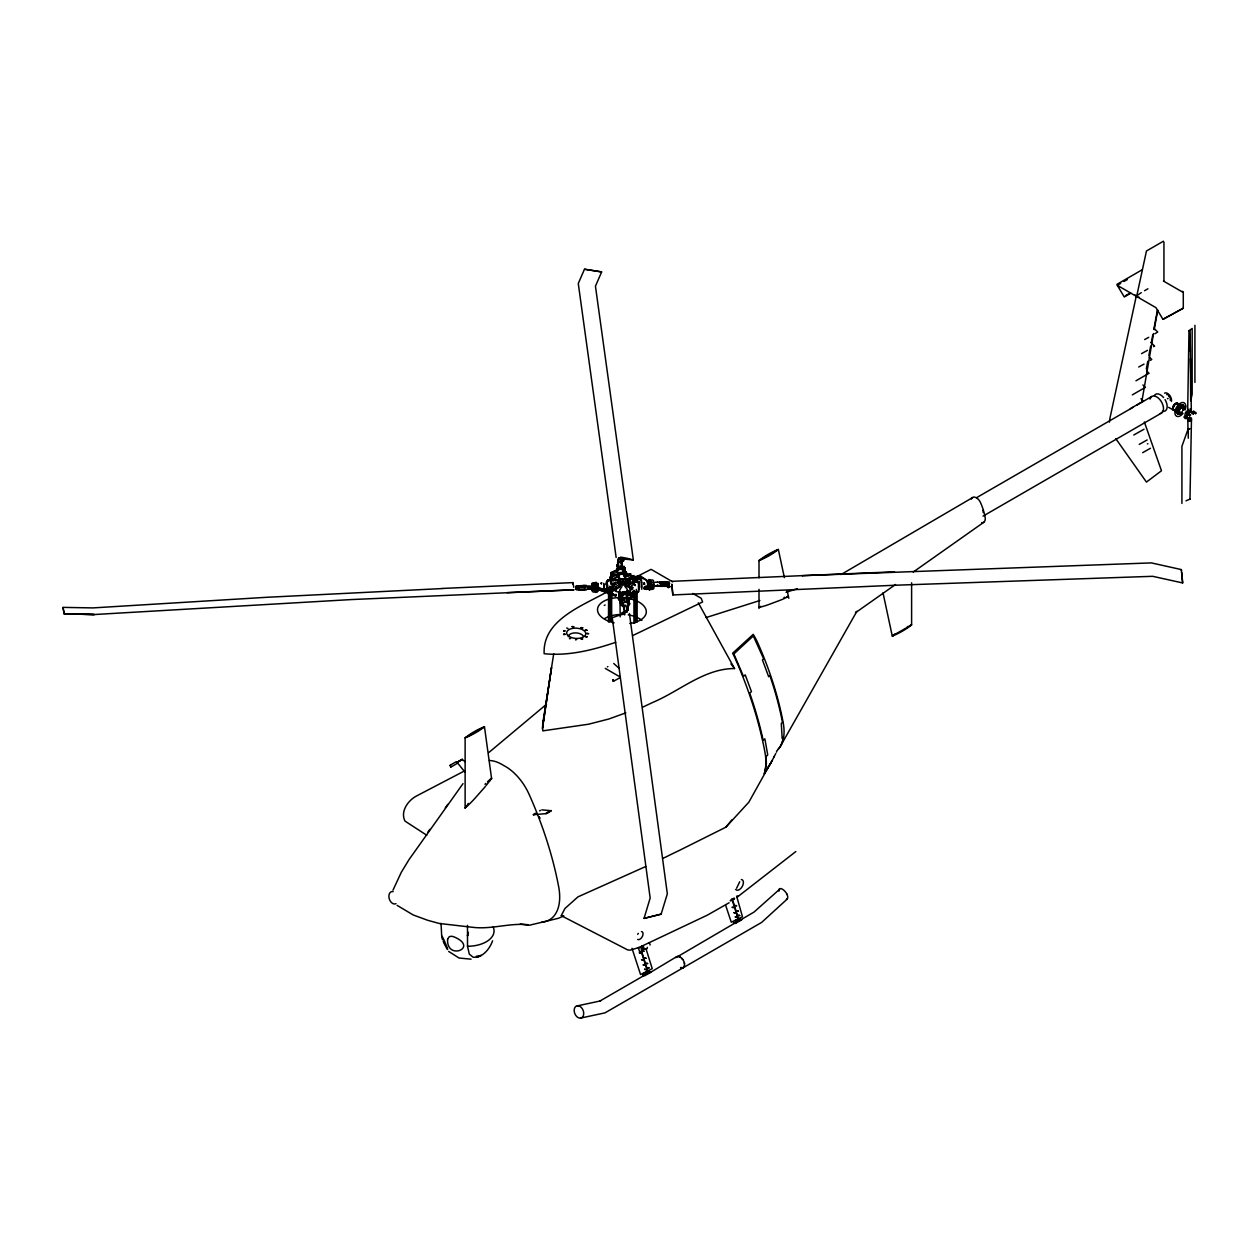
<?xml version="1.0" encoding="UTF-8"?>
<svg xmlns="http://www.w3.org/2000/svg" width="1259" height="1259" viewBox="0 0 1259 1259"><rect width="100%" height="100%" fill="white"/><g stroke="black" fill="none" stroke-linecap="round" stroke-linejoin="round"><path stroke-width="1.5" d="M628.288 590.801L628.099 593.603M628.335 591.824L628.288 590.864L628.052 592.123M621.317 598.371L620.671 595.287L626.384 593.839L628.241 594.972L628.697 591.604L628.839 594.799M628.304 590.912L628.068 591.998L628.115 591.085M646.858 588.047C640.485 590.361 648.92 586.694 646.559 587.024M911.61 582.823L911.61 624.905L909.753 626.368M601.361 582.933L601.566 583.83M628.383 605.972C628.902 606.57 627.564 600.118 627.643 606.618A105.064 60.479 -16.9 0 1 627.029 611.874L625.393 611.953A100.374 65.106 -17.6 0 1 624.275 609.387L624.7 605.359M636.314 582.288C630.932 579.927 637.274 580.131 632.553 582.335A2.502 2.03 -7.6 0 1 637.337 582.398L634.095 580.792M633.891 581.39C635.181 576.811 631.31 582.98 633.403 580.667M636.865 582.193C637.274 582.602 635.653 580.1 637.085 580.966M649.471 590.188L649.959 585.246M650.462 585.089C652.445 589.605 648.338 589.794 650.006 588.645M653.909 586.112L653.673 582.24M668.513 585.592L667.978 585.608A100.374 76.028 -6.5 0 1 665.224 586.301L654.727 586.238L660.944 585.136A105.064 79.317 1.6 0 0 669.41 583.798L669.3 582.335A100.374 74.863 9.6 0 0 665.051 581.705L654.68 582.272M657.387 582.256L657.403 582.382M611.559 594.264L611.78 593.43L612.236 594.248M612.913 595.538L612.362 594.484L613.479 594.075L614.25 595.334L613.479 594.075M612.74 595.601L612.85 594.752M612.818 576.087L612.661 573.805A3.053 1.668 16.5 0 1 615.336 572.971C618.2 573.16 624.999 570.783 625.534 574.34A2.266 1.243 16 0 1 624.417 574.45L625.77 571.665L626.4 574.387M647.787 585.734L647.346 580.824L640.894 577.283M596.703 592.297L596.561 585.057M597.82 583.562L596.624 583.405L597.018 585.907C599.536 585.356 598.214 593.382 597.994 589.338M603.675 583.358L604.257 590.471M620.357 601.676L621.395 601.314L620.718 598.355L621.332 600.512A2.266 1.306 -16.4 0 0 620.12 601.078L620.058 600.873A2.266 1.306 -16.4 0 1 621.128 600.354L621.332 600.512M623.126 600.197C620.325 593.744 618.452 608.239 623.992 605.532A2.345 1.904 -7.6 0 1 624.275 602.132A2.345 1.904 -7.6 0 1 627.611 603.848C629.122 602.967 626.667 605.249 628.099 610.363M625.833 712.862L608.852 718.999L588.598 724.208L542.771 730.865L542.676 723.941L553.724 653.72M606.161 584.475L606.319 582.744L606.586 585.592M606.775 589.857L606.696 588.016M607.656 589.826L607.641 589.023M635.748 580.194L635.716 579.266M637.668 579.329L637.573 578.495M637.589 578.857L637.668 579.644M638.565 588.346L638.565 587.56M639.367 587.009L639.336 589.385L638.974 587.024M657.466 585.954L657.403 584.79M590.078 588.771L585.136 589.354A105.064 38.51 -1.1 0 1 576.339 589.259M590.015 588.158L590.046 588.85M576.071 586.19L576.307 587.481A105.064 38.51 -1.1 0 0 584.979 587.575C587.906 585.057 592.47 588.708 590.471 588.756M590.597 588L590.975 588.85L590.833 588M628.446 592.548L628.21 594.925A4.123 3.352 -7.6 0 0 622.402 591.998A4.123 3.352 -7.6 0 0 621.332 597.616M647.236 582.177L647.157 580.43L640.658 576.118L636.676 576.307A1.983 1.29 -5.6 0 0 634.678 577.692L634.662 579.848M608.632 593.713L608.538 592.548M608.475 621.962L608.601 593.807M608.538 593.744C610.662 594.988 607.357 590.88 608.003 593.319M609.262 592.297L609.356 594.563M634.804 623.268L634.804 596.357C634.001 597.065 634.662 585.498 632.947 592.501A3.053 1.747 -16.9 0 1 630.271 594.468L628.241 594.972L628.54 593.571M628.446 594.122L628.241 594.563M636.771 580.903L637.007 578.605L636.472 580.934M1187.693 409.726L1188.984 330.519M1189.975 499.304L1191.455 420.018M611.953 590.912A2.502 2.03 -7.6 0 0 612.991 588.268A2.502 2.03 -7.6 0 0 609.938 587.292A2.502 2.03 -7.6 0 0 608.27 589.731C609.026 590.361 609.057 592.328 609.246 589.055M609.199 591.95L609.938 593.068M591.683 585.907L591.761 585.057L592.029 588M637.117 581.233L636.393 580.43M588.189 588.079L588.535 589.417L588.504 587.654M640.658 576.118L640.611 577.881L638.313 578.322L639.493 577.975M644.828 587.969L646.355 587.024M646.591 587.292L645.977 587.685A2.266 1.7 1.5 0 1 645.458 586.678L645.442 586.741A2.266 1.7 1.5 0 0 645.993 587.685L646.591 587.308M643.994 588.819L646.544 589.181L647.346 587.984L647.173 586.663L645.442 586.568M646.544 589.181L646.937 588.299L646.323 589.196M646.591 589.306L647.157 586.395M647.645 589.055L647.724 584.538L648.967 584.475L647.787 585.64M649.801 582.665C651.753 577.598 647.189 582.051 651.832 579.958A1.763 1.149 -5.6 0 1 653.563 581.044M649.487 585.152L649.471 584.223L652.256 584.255A1.763 1.149 -5.6 0 1 653.988 585.341L653.909 588.126A1.763 1.149 -5.6 0 1 652.115 589.369L649.801 589.432M649.849 580.729L650.1 580.824M649.062 583.153L650.887 583.043A1.605 1.054 -5.6 0 1 651.517 583.106M649.644 580.934L648.747 581.658L649.723 580.179L649.487 582.177L652.036 582.114A1.763 1.149 -5.6 0 1 653.767 583.185M650.258 583.074L649.361 580.887M669.41 583.798L669.3 582.335M622.245 560.491L621.71 559.641M622.261 560.664C622.969 560.633 621.757 559.625 623.535 560.947M621.348 559.578C622.135 561.246 623.347 559.358 623.614 560.444M623.284 560.46L623.567 559.736M638.234 592.218L638.675 591.431L637.636 592.674L637.353 591.588M648.936 582.712L649.03 579.439L649.361 580.604M616.753 570.988L618.374 565.322L619.365 567.447L623.929 568.218L623.976 566.172L623.551 566.896M627.438 574.151L626.321 574.01L627.344 573.522M626.966 573.978L625.44 573.317M572.955 584.145L572.782 582.618L442.192 588.457M594.799 589.716A1.605 1.495 -11.6 0 1 593.288 588.819L593.493 589.841A1.605 1.495 -11.6 0 0 595.019 590.754C600.055 587.512 609.356 596.058 606.665 591.494A3.053 1.117 -1.1 0 1 604.776 591.085L604.1 589.747L598.45 588.047M610.883 592.659L610.898 592.973M616.753 565.983L617.209 564.724L617.886 567.479M625.046 568.045L623.96 572.845L625.141 567.715M603.738 584.774L603.848 583.987L604.178 589.511M604.005 590.377L603.927 585.86L604.178 588.032A3.053 1.117 -1.1 0 0 606.618 589.007L606.744 591.415L606.618 589.605M622.119 605.186L623.787 605.563L622.607 604.304M638.817 582.272L638.974 581.202L639.194 583.515M617.13 570.988L618.767 568.895L624.653 570.201M628.099 608.113L628.099 608.05A105.064 60.479 -16.9 0 1 627.958 609.891M617.539 562.694L618.326 564.772L617.508 564.473A105.064 57.332 16.5 0 1 617.571 563.654M617.162 566.849L618.09 567.148L617.964 562.946A105.064 57.332 16.5 0 1 618.562 558.193M598.403 591.006L597.081 591.053L596.75 589.401M630.712 592.832C626.762 596.262 635.071 589.039 633.025 594.028M635.811 579.659L637.683 579.581M628.43 604.525L627.769 603.517L628.005 604.713M630.523 594.5L629.107 594.736L628.996 591.588L628.823 594.752M629.107 594.736L629.17 593.571A2.266 1.904 3 0 1 630.303 593.744L630.145 593.918M629.547 593.162L630.24 592.58A2.266 1.904 3 0 0 629.201 592.108L629.044 592.108M630.24 593.855L630.57 594.594M628.87 605.721L627.344 600.165L627.045 601.094M636.409 580.336C636.22 578.715 637.117 575.52 636.661 577.629M608.239 580.257L607.279 580.918L608.097 579.801L608.616 581.013M609.026 579.958L608.868 579.738M609.891 593.099L609.828 592.265M612.755 578.794L614.14 579.801M623.661 606.508L621.49 599.725L627.013 598.371L626.211 597.238L627.281 599.772M622.182 605.689L620.467 599.74L619.223 598.859L620.86 599.74L619.428 600.323L619.208 598.481M621.694 599.315C623.221 597.427 620.168 599.772 622.544 603.376M627.407 597.238L625.991 598.355M627.722 604.635L627.769 603.533M653.909 586.426L653.689 586.049M611.433 575.867L611.119 572.546L617.209 570.059M649.565 580.336L649.156 581.123L649.754 580.525M650.447 583.877L650.179 581.17M650.305 589.102L650.824 587.906L649.14 588.252M622.733 596.373L622.764 595.743M622.953 560.397L622.953 560.019M623.567 560.806L623.095 559.862M623.992 573.333L624.071 574.434L623.882 573.474M1142.007 400.661L1153.543 333.525M633.167 592.391L632.931 591.62L632.915 593.335M635.244 593.98L634.567 594.578L634.583 593.115L634.741 595.334L634.363 591.337L634.143 596.168M614.817 584.239A3.509 2.03 0 0 0 614.124 584.601L611.638 587.371L612.362 584.853L617.697 587.67L619.459 586.301A3.509 2.03 0 0 0 620.105 584.318L618.924 583.641M625.314 578.762C626.415 581.831 627.753 576.417 623.929 579.817M629.72 603.974L627.611 597.348M629.61 603.423L628.288 604.115M607.074 583.484C605.296 578.259 609.167 585.183 606.445 581.815M619.271 567.305L619.995 567.305M624.039 568.108L623.063 567.384M637.983 582.02L638.344 583.011M638.407 591.022L638.533 588.645M609.088 594.815L609.277 594.358M609.356 594.972L609.34 621.93M611.26 580.541L611.229 577.126L610.332 577.834L610.788 584.192M611.433 579.376L610.977 579.769M633.954 623.299L633.938 596.278L634.851 595.601L633.859 595.035M620.325 583.279L618.736 583.263L620.278 583.169M622.576 596.168L622.418 595.239A2.99 2.424 -7.6 0 1 625.817 594.767M628.367 602.872L628.461 601.015L628.147 602.054M617.964 563.009L618.374 559.893A100.374 46.961 15.1 0 1 618.657 557.879L620.215 558.115A100.374 46.961 15.1 0 1 621.332 560.334M619.743 580.604L618.263 579.738M736.625 888.193L739.725 881.741M1186.104 418.019L1186.308 417.17L1185.585 418.224M1186.025 418.397L1186.938 416.792M1186.246 418.271C1183.822 420.144 1187.253 414.479 1186.623 418.13M1186.293 418.46L1186.875 416.619M1186.639 415.202L1186.907 413.928L1187.268 414.746M1192.556 412.448L1193.626 410.906L1194.13 412.023M1193.925 411.662L1192.902 412.102L1193.563 413.125M1195.31 413.062L1194.602 412.952M1194.004 412.071C1197.073 412.527 1193.501 412.983 1195.531 413.188M1195.767 413.566L1195.971 412.543L1194.838 412.401M611.008 592.108L613.054 591.101L611.402 592.596L610.977 589.999L609.498 589.385L610.552 589.668M610.064 589.889L608.632 589.149M610.096 591.022L611.402 591.116A2.345 1.904 -7.6 0 0 612.96 588.645A2.345 1.904 -7.6 0 0 610.143 587.434A2.345 1.904 -7.6 0 0 608.427 589.763M646.292 587.685L644.325 587.276M620.907 599.646L619.554 599.205A2.266 1.306 -16.4 0 1 620.624 598.67L620.781 598.639M620.01 601.723L620.86 600.26L619.601 600.087M622.339 612.409L622.623 613.463M622.733 612.645L622.308 613.857L623.236 612.897M623.189 612.708L623.378 613.873L623.079 612.708M623.504 612.425L623.803 613.7L623.488 612.079M634.379 580.336L633.655 580.981L634.63 580.493M634.882 580.95L635.15 582.083M596.262 590.691L596.735 589.873M593.493 589.841L596.325 588.488M632.049 593.304C633.56 591.447 629.39 595.916 629.705 593.618M606.035 590.801L607.31 590.424L605.941 590.345M623.299 570.657L623.394 570.972M619.664 599.111L619.428 599.882L620.561 599.52M450.738 766.983L450.266 765.441M613.149 679.687L613.479 681.339M636.582 592.564L636.188 591.824L636.724 592.706M637.101 592.234C639.603 590.03 635.779 592.58 637.605 592.611M643.239 975.993L599.583 1001.235L600.685 1000.874L576.244 1006.114A6.311 4.375 69.7 0 0 574.45 1012.504L575.017 1014.077A6.531 4.532 69.7 0 0 580.541 1018.106L604.981 1012.865L683.307 967.683C686.69 964.016 682.693 957.359 678.412 956.352M1185.773 416.194L1186.938 416.682M1187.379 416.934L1186.812 417.752M1186.702 415.832L1186.969 417.862M1189.96 415.895L1189.755 414.054L1188.842 414.903M601.11 583.326L601.235 583.83M633.639 577.818C630.995 577.912 634.693 576.779 632.742 577.598M625.692 580.997L628.162 579.832A3.509 2.03 0 0 0 631.467 579.156L633.324 577.362L632.695 578.385M633.261 578.306L633.702 578.479M620.199 601.094L620.482 600.024M611.307 576.984L610.772 579.14L610.3 578.023M611.15 576.952L611.197 578.18L616.013 574.907L618.09 575.93A3.871 3.147 -7.6 0 1 625.298 576.323M611.764 594.169L612.629 594.453M612.456 594.295L611.559 594.075M625.267 574.183L625.267 573.27M625.566 572.121L625.566 571.712M671.897 585.718L671.85 584.145L671.991 585.577A141.024 8.829 87.5 0 1 672.353 589.338L672.841 594.94L671.881 585.734M542.314 728.693L551.521 667.569L542.66 727.45M593.587 586.757L594.358 586.222A1.589 1.464 -11.6 0 1 595.129 586.002M627.848 595.177L627.124 590.471L627.611 593.115M623.488 560.224L622.465 559.311M634.804 592.989C634.678 594.862 619.633 605.469 634.741 595.381M596.184 582.996L595.177 582.996M595.837 591.525L596.42 592.076L593.918 592.076A1.763 1.637 -11.6 0 1 592.123 590.502L592.045 586.537A1.763 1.637 -11.6 0 1 593.776 584.821C598.906 584.695 594.83 584.239 596.026 582.193M596.546 584.255C595.743 581.658 594.453 591.746 596.42 592.076M596.514 590.203L595.649 589.92M596.687 592.422L595.46 590.959M636.236 581.815L634.678 580.667L636.251 582.256M633.907 595.649L634.63 596.058L634.992 594.5M608.317 589.716L609.151 589.59M608.774 589.48L609.797 588.551M635.055 581.564L634.945 582.288M648.889 581.453L648.59 582.256M648.873 581.973L650.447 581.658L649.738 581.107M612.692 585.529L612.661 586.175M612.598 586.678L612.393 587.56M615.541 588.677L616.155 588.441M616.202 587.937L616.092 587.087M616.249 589.133L614.455 588.645L617.697 587.67M629.516 573.994L629.453 574.372M629.201 573.868L630.067 574.135M632.899 575.615L632.758 575.93M1154.235 329.653L1157.698 310.328M618.751 564.835L617.98 566.928L617.115 566.188M617.807 566.251L618.783 570.075M621.647 600.26L623.079 599.898M627.659 601.409L627.029 599.3M627.029 611.874L626.935 611.575A100.374 65.106 -17.6 0 0 627.234 608.664L627.643 606.539M623.236 606.224L623.709 605.217M1146.32 368.95L1147.767 361.333M1148.838 355.62L1150.647 346.099M1151.371 342.291L1152.803 334.674M1153.889 328.961L1157.493 309.903M610.127 590.864L610.458 589.889M629.72 593.02L632.128 592.958M646.591 588.74L645.898 588.299L646.843 588.189M625.109 573.128L626.463 573.6M627.486 573.726L625.078 572.625L625.896 572.105M625.676 572.546L625.219 572.766M634.599 582.272L634.819 581.438M617.823 571.193L617.744 569.414M617.98 568.407L618.342 569.446L617.98 568.407A2.345 1.904 -7.6 0 1 618.641 566.849M623.96 568.958L619.853 567.966L620.168 566.88M618.673 559.751L618.767 559.043M620.262 559.468L620.593 560.239M620.718 559.751L620.907 559.987A105.064 57.332 16.5 0 1 621.143 560.963L620.907 561.498M620.75 561.089L620.671 561.483M1136.122 296.195L1141.268 292.623M1135.177 294.936L1136.122 296.794L1110.155 417.248A30.09 17.374 -60 0 0 1109.431 422.127M1136.641 296.495L1146.461 250.997L1163.426 241.209M652.256 587.465L651.58 588.425A1.589 1.039 -5.6 0 1 650.809 588.582M650.856 586.474L649.109 586.678L652.587 585.813A1.605 1.054 -5.6 0 0 651.108 585.199L648.999 585.341L648.637 581.029L648.967 584.475M650.258 587.67L652.524 587.764A1.605 1.054 -5.6 0 1 651.013 588.52L647.598 588.756L648.857 588.693M644.639 588.047L644.482 586.883M578.086 587.371L577.236 585.876M578.038 586.426L577.047 587.339M1188.543 411.693L1188.921 412.086M1188.559 418.791L1188.826 417.957M1190.164 411.819L1190.432 410.78L1190.164 411.992M634.032 594.972L634.174 596.074M642.971 974.671L642.956 975.662L644.624 975.788L651.171 971.995M581.123 638.754L582.744 638.942L581.202 639.1M467.514 935.783L468.458 932.321M577.85 587.355L576.024 587.245M570.657 638.439L569.461 638.754M627.596 601.141L627.832 602.998L627.029 598.025M611.166 576.307L611.229 575.237L611.244 576.811M467.482 935.815L467.939 934.068M542.676 723.941L544.266 717.315M638.769 579.565C638.581 579.408 639.902 579.502 638.675 578.526M624.259 572.105L624.102 574.497L624.495 571.334M626.148 572.467L626.053 572.389A2.266 1.243 16 0 1 624.968 572.515L624.889 572.294A2.266 1.243 16 0 0 626.101 572.216L625.88 572.278M625.739 571.665L624.7 571.492L624.826 572.499M665.602 585.86L665.586 585.907M632.648 593.319L631.735 593.209M611.119 572.546L610.426 578.385M618.657 557.879L620.12 558.429A105.064 57.332 16.5 0 1 620.482 559.264L620.388 559.138M611.292 574.041L610.82 575.332L611.512 572.735L616.532 569.981M617.901 569.115L616.438 570.311M618.2 566.456L619.884 567.085L619.145 566.644M618.027 566.424L619.334 566.959M617.508 576.48L618.657 572.577M622.056 569.493L622.796 567.29M623.96 567.982L623.473 567.29L624.873 567.51M624.275 576.354L624.983 573.474M1187.772 412.197L1186.45 412.763L1187.363 411.646M629.421 613.526L667.333 893.811L661.132 914.176L644.041 918.409L650.163 898.029L612.252 617.744L618.562 615.509A141.024 114.805 -7.6 0 1 623.221 614.235L625.078 613.778L624.464 614.943M662.281 582.02L662.124 582.366M663.902 582.083L659.338 582.398M663.871 583.688L663.477 583.672M665.035 582.256L665.681 581.988M665.24 583.578L665.57 583.72M667.16 583.326L666.64 583.594M609.34 580.305L609.246 580.336M613.888 579.911L613.401 580.997L612.551 579.707M616.359 571.177L617.776 567.416M616.422 571.665L617.964 567.069M644.356 583.153L643.884 584.255L643.978 583.216M644.561 583.987L643.868 583.531M644.592 584.16L644.34 583.169M648.338 971.303L647.488 972.877M618.594 577.409L618.012 576.512M634.221 581.422L633.812 582.382M593.603 587.481L594.405 587.764M596.782 587.481L593.461 587.827L593.241 586.788M578.495 589.81L578.731 589.558M580.84 589.826L579.99 589.967L586.348 589.936M582.555 589.904L581.941 589.794M583.31 590.03L585.136 589.354M580.651 590.078L584.16 589.889M492.599 940.803C489.735 948.814 482.622 958.083 473.164 957.249L469.308 954.117L467.514 946.28A26.565 15.328 0 0 0 493.135 926.97M621.112 599.284L621.002 598.261L626.762 597.222L629.075 598.104L634.583 592.454L634.772 593.477M634.457 595.586L634.08 594.106M634.284 595.413L634.646 594.484M776.425 752.19L777.071 750.395M620.718 598.434L620.561 598.481A2.266 1.306 -16.4 0 0 619.507 599.001L619.365 599.016M613.983 587.355L613.668 589.7L615.116 590.864M667.38 585.97C670.559 584.223 668.419 586.537 667.553 587.04M667.364 586.678L667.931 585.891M667.805 586.127L667.663 587.135L668.025 586.049M669.284 587.323L669.741 586.316M669.41 586.946L669.048 586.285M621.616 596.074A2.99 2.424 -7.6 0 1 621.93 595.617L621.93 595.46M644.419 588.221L644.639 589.133M612.142 594.689L613.102 594.704M620.892 563.103L621.348 560.349L621.6 561.341M634.111 595.397L634.379 595.161M636.063 592.847L636.409 592.139M626.069 582.35L625.676 581.013M618.106 598.859L619.239 598.639M393.013 890.113L401.306 872.298L409.081 859.519L463.013 783.633M628.178 603.643L627.848 604.572L629.579 604.084M616.155 557.469L578.274 283.511L584.475 269.253L601.645 271.944L595.444 286.186L633.34 559.956L621.867 558.902M650.447 584.664L649.361 583.421L650.447 583.751M623 570.894L623.063 571.743L623.111 570.579M623.866 568.234L624.59 569.981L623.677 571.019M608.695 581.296L607.94 579.864L608.616 580.509L607.436 581.611M450.376 765.283L450.675 766.762M539.922 818.145L538.805 816.808M612.991 679.671L613.463 681.213M1185.789 415.989L1187.001 416.304M1191.675 412.48L1193.375 412.637M624.196 573.207L624.134 574.419M675.926 957.627L733.918 923.665M684.487 966.031L683.307 967.683L680.568 967.541M628.241 603.958L627.8 603.659M616.831 587.78L616.013 591.431L619.349 592.375A5.288 3.053 0 0 0 620.105 592.69M635.779 580.871L635.402 580.792A2.266 1.165 25.5 0 0 635.055 581.328L635.04 581.28M1187.111 418.114L1186.261 418.57M625.754 598.324L626.494 597.569L621.568 598.954M610.851 578.117L613.511 579.958A3.509 2.03 0 0 0 616.957 580.32L618.043 580.415M614.471 575.048L613.7 574.529L616.013 575.08M614.282 574.765L612.645 575.001L613.904 575.363M631.231 586.615L631.168 587.072M620.357 583.987L622.985 582.366L626.352 584.034A3.509 2.03 0 0 0 627.517 585.954L632.962 587.827L631.31 588.063M631.483 587.623L631.876 587.733M620.357 584.711L623.362 583.31L626.352 584.963A3.509 2.03 0 0 0 627.517 586.883L631.798 588.142M634.945 584.994L634.3 584.333M634.819 584.648L634.158 583.893L629.579 587.15M612.063 590.502L613.259 589.023L612.173 586.71M662.879 858.339A314.199 136.381 -46 0 1 665.02 857.379L667.097 856.388A300.807 90.522 -42.9 0 1 678.947 850.628L725.892 827.179L748.837 802.188L774.411 756.313M773.955 756.895L775.749 753.559M611.024 578.133L611.134 578.164M608.679 589.511L608.852 589.275A1.983 1.841 -11.6 0 1 610.93 591.179L611.622 588.457L609.372 589.007M618.657 598.371L619.853 600.716M609.702 590.817C614.738 589.7 609.34 587.009 606.618 589.007M611.827 590.03L611.748 588.693L610.442 588.535M634.379 593.036L634.583 593.304M609.797 589.621L609.529 588.52M620.357 584.727L620.105 585.246A3.509 2.03 0 0 1 619.459 587.245L615.84 589.118M627.533 592.596L627.533 589.716L624.794 586.316M622.182 602.384L621.694 601.141M626.384 600.291L628.052 599.378L627.8 601.881M627.611 600.858L627.564 599.913M644.388 587.292C646.434 584.554 647.535 588.63 645.93 587.922M608.459 594.94L609.356 595.035M780.611 745.91L856.875 611.323L855.475 612.755L895.542 584.506M1182.846 410.088A2.754 1.589 -60 0 0 1181.981 407.428A2.754 1.589 -60 0 0 1179.321 410.229A2.754 1.589 -60 0 0 1180.659 412.401A2.66 1.542 -60 0 1 1179.274 411.063A2.66 1.542 -60 0 1 1180.674 408.168L1181.162 407.774A2.66 1.542 -60 0 1 1182.972 409.49M772.459 760.31L764.795 772.491L766.369 763.363L766.149 756.675L767.722 754.865L764.858 738.813L763.174 740.371L762.073 735.429A282.252 162.962 60 0 0 750.773 696.164L749.703 693.142L751.45 691.647L745.218 674.871L743.471 676.382L733.855 653.925L753.307 635.952L763.662 658.85L762.435 659.936L768.651 676.697L769.878 675.595L770.162 676.413A242.09 139.765 60 0 1 781.351 716.749L782.468 722.304L781.288 723.437L782.185 738.545L783.192 737.318L783.019 738.844A43.53 25.133 60 0 1 777.763 749.829M771.263 762.435L764.166 773.829L765.252 769.831A50.958 29.429 60 0 0 764.858 751.717A283.417 163.623 60 0 0 734.642 657.277L732.644 653.216L753.212 634.363A35.425 20.459 60 0 1 757.493 642.31A240.91 139.088 60 0 1 783.177 722.587A43.31 25.007 60 0 1 778.298 748.916M630.35 591.384L629.752 587.213M635.118 595.271L627.911 600.984M612.96 583.373L616.044 582.083M610.08 590.109C611.827 591.935 611.827 592.611 611.843 591.541M601.267 582.917L601.739 582.744M604.619 591.179L598.481 589.779M620.168 580.903L618.751 583.169M1187.174 412.134L1187.599 412.747M1185.049 417.248C1185.364 418.854 1182.343 416.635 1185.301 416.178M1187.3 414.321L1187.426 415.234M621.017 565.889L621.002 567.526M466.334 806.185L465.122 807.948A68.741 53.334 -27.5 0 0 467.624 805.744A97.966 74.297 -28.6 0 0 474.737 798.552L483.299 788.858A95.354 72.597 -29.5 0 0 485.659 786.088M630.082 594.106L629.28 593.524L630.617 593.886M1190.384 358.626L1190.668 400.74L1192.163 394.224L1192.163 328.442L1188.811 330.881M1188.653 417.894L1188.449 418.838M1190.652 415.014L1189.44 415.58M1190.416 419.09L1190.353 417.909L1190.054 419.294M643.9 583.263L644.041 584.097M427.84 832.152L429.838 829.382M445.293 807.837L447.811 804.344M576.15 586.253L576.559 587.323M733.729 898.249L733.84 899.414L734.532 898.485M566.723 627.989L568.029 628.571M738.388 921.1L735.901 922.013L737.05 920.266L735.586 920.172M725.892 827.179L731.825 819.955M629.201 574.167L630.067 573.821M623.315 579.408L625.487 577.566A3.509 2.03 0 0 1 626.132 575.583L631.467 578.4L633.969 575.457L633.041 577.991M620.986 558.429L620.53 557.139L622.371 557.422A141.024 114.805 -7.6 0 1 627.045 558.288L633.34 559.956M605.091 604.997L604.273 605.406M620.058 593.556L620.01 592.06M650.336 583.94L649.487 583.389L649.597 584.963M595.649 584.601L595.743 584.286M595.649 591.62L595.822 592.454M596.247 591.494L595.916 591.761M608.821 589.464L604.934 589.605L598.434 587.67M633.576 593.681L634.599 592.926M610.127 589.621L610.174 589.574A2.266 1.259 -26.5 0 0 610.536 588.724L610.521 588.63M612.063 593.524L612.016 594.358M618.043 566.519L617.193 566.88M1195.625 413.723L1194.602 413.172M465.122 772.318L457.127 762.372A21.12 4.469 -38.8 0 0 462.21 759.429L465.279 761.821M645.914 948.499L652.241 968.675L640.563 974.56L632.002 948.326M736.625 896.156L742.48 916.804L731.274 922.202L725.593 905.142M623.74 603.769L622.481 603.816L622.56 601.157M627.533 601.645L626.4 601.928M620.246 584.113L618.877 584.286M617.414 564.662L617.587 566.235M621.883 595.696L622.465 595.255M462.289 759.445L462.242 759.397A21.12 4.469 -38.8 0 0 457.127 762.372L462.242 759.397M666.562 585.372L666.955 585.514M621.993 586.458L619.633 590.109L620.026 593.319M539.057 816.666L539.655 818.177M1185.522 416.068L1186.844 415.816M1193.595 413.629L1193.595 412.826M1193.422 413.928L1191.88 413.503M619.837 593.697L619.9 593.65A3.683 2.125 0 0 0 620.168 596.388L620.656 596.624A3.683 2.125 0 0 0 621.206 596.813M636.094 581.06L637.023 580.761M667.884 586.851L667.6 585.86M668.34 587.449L667.632 586.206M669.395 586.175L668.765 585.529M786.844 893.921L785.946 892.537A6.531 2.848 52.3 0 0 780.438 888.524L754.062 912.051L740.685 919.888M633.985 582.13L635.197 581.658M676.114 957.233L677.783 956.289L680.065 956.919M488.885 752.489L546.516 704.253M465.122 808.199L465.122 737.868L467.687 736.798A81.866 47.26 0 0 0 482.59 728.158L484.463 726.695L491.624 778.912M776.488 550.923L778.345 549.443L784.373 577.613M894.834 634.095A81.866 47.26 0 0 0 894.142 634.599L892.269 636.063L883.015 592.863M735.838 920.943L735.948 921.824M735.933 922.013L737.318 921.887M623.457 567.699L625.188 568.108M595.334 583.074L596.231 582.728M596.121 591.777L596.687 591.51M736.971 897.337L795.814 851.556M648.983 582.366L650.258 582.146M596.672 587.103L595.633 587.166M596.656 587.874L595.586 587.89M596.624 589.181L595.664 589.181M1187.945 409.915A1.794 1.039 0 0 0 1188.606 411.331L1188.921 411.063M1190.164 411.52L1190.416 411.111A1.574 0.913 0 0 0 1190.29 409.647A1.794 1.039 0 0 1 1191.061 410.953A1.794 1.039 0 0 1 1188.606 411.331M1189.251 418.838L1190.07 418.712M576.764 586.127L575.977 587.04L576.795 587.213M576.528 586.364L576.103 586.615A100.374 37.203 -6.8 0 1 580.32 585.718L586.19 585.325M577.802 587.182L577.928 586.301M625.975 598.088L626.494 597.6M627.737 598.072L626.053 597.695M628.288 604.383L628.21 602.337M1184.625 417.406L1185.002 416.446M620.734 599.426L621.71 598.654M643.963 918.393L661.054 914.128M913.184 572.074L983.72 522.328M630.381 593.382L629.61 593.335M644.671 586.914L647 586.285M611.433 578.164L610.269 576.512L610.662 578.133L613.511 579.187L618.09 575.93A3.509 2.03 0 0 1 619.255 577.85L621.521 579.408M613.511 579.187L618.09 576.103M629.406 574.718L631.074 574.057L626.132 575.583M627.517 585.954L632.097 582.87L627.517 586.127M620.058 593.807L619.522 594.075A4.029 2.329 0 0 0 619.916 597.049L620.53 597.27A3.919 2.266 0 0 0 621.112 597.458A4.029 2.329 0 0 1 620.451 597.317M1185.978 500.83L1190.306 498.973M729.118 902.766L707.401 915.12L639.084 947.46L630.114 950.167L627.58 949.853L561.262 915.671M619.302 568.139L618.578 569.713L619.302 568.139L624.149 569.493L623.96 568.376M650.84 587.371C649.927 589.653 647.881 585.482 649.801 587.355M625.518 578.558L625.613 578.479A3.509 2.03 0 0 1 626.132 576.512M1153.7 346.65L1154.597 346.083L1150.836 342.527M1150.411 360.326L1151.765 359.476L1149.262 357.1M1154.928 333.745L1157.729 331.998L1153.968 328.442M621.537 600.779L621.82 601.597L621.159 599.504M1144.038 429.209L1133.777 435.016M1150.458 448.267L1142.653 452.673M649.518 588.771L649.439 590.203M1147.185 439.942L1139.238 444.396M840.981 574.576L972.877 497.415M595.507 584.365L596.404 584.207M1116.938 284.345L1141.897 269.93M1130.881 293.19L1124.271 296.998L1117.315 285.337L1120.652 283.401M1124.004 281.465L1127.356 279.529M1125.404 295.739L1130.362 292.891M1144.588 290.703L1147.925 288.783M1117.315 285.337L1155.982 307.668L1162.954 319.33L1183.287 308.203L1183.287 291.899L1182.248 291.301M1183.287 308.203L1162.954 319.33M450.187 765.204L456.356 761.648M451.163 766.92L457.332 763.347M619.963 677.751L613.212 681.371M976.559 497.683L1133.053 407.302M1136.452 405.335L1151.765 396.491M983.059 516.127L1161.664 412.968M645.237 974.183L646.072 972.609M738.215 920.518L739.316 918.96L737.853 918.865M642.924 975.662L644.057 975.017M741.897 919.637L735.335 923.429L733.635 923.319L736.295 922.69M738.152 920.707L740.859 920.109M676.838 956.572L650.274 972.515L648.841 972.42M683.307 967.683L761.648 922.406L787.237 899.052L786.466 899.209M1147.468 350.364L1141.52 353.637M1144.022 364.103L1138.703 367.014M646.969 587.654L646.103 588.016M1148.743 337.318L1144.667 339.552M578.416 585.923L579.077 586.631M578.983 586.458L579.03 586.552A105.064 38.51 -1.1 0 0 576.181 586.899L576.543 587.024M580.777 586.568L579.927 586.505L580.714 586.379M590.377 586.002L580.037 585.876M581.627 586.285L582.303 586.442M583.405 585.671L583.814 585.828M583.908 585.341L583.908 586.143M645.096 586.489L644.482 587.874M590.314 587.308L589.228 587.623M1135.964 380.8L1149.042 373.262L1146.524 370.886M1132.345 394.87L1145.407 387.331L1142.904 384.955M1130.362 408.64L1143.44 401.102L1140.922 398.725M667.506 586.19L668.545 585.923M668.088 587.544L667.915 586.678M669.599 586.804L668.041 587.087M465.059 770.634L416.934 795.767C408.246 800.094 399.984 811.473 405.02 821.12L426.77 835.252M609.151 595.239L609.325 594.405M627.36 583.499L626.006 583.279L626.274 584.05M608.191 591.226C583.861 605.343 542.361 619.381 544.156 653.704C568.501 656.191 592.816 650.085 615.714 642.31M628.776 580.729L651.092 569.351L672.794 581.894M1188.858 429.177L1189.975 428.752M481.206 955.392L476.295 956.289M593.807 588.582L594.437 589.023M611.386 590.219L610.41 590.455M607.342 580.368L607.357 581.107M647.378 971.995L646.009 971.869M645.678 866.522L577.975 896.864L565.008 908.431L561.357 915.324L563.78 915.923L558.461 918.283L529.394 925.239L520.203 924.09M627.139 573.553L626.541 574.419M624.48 574.246L624.322 574.214A2.266 1.243 16 0 0 625.55 574.151L625.77 573.711M632.726 635.575L702.601 601.975L701.2 598.293L692.843 593.461M627.8 579.046L625.282 581.768M642.83 707.117L652.681 702.459C679.53 691.254 704.253 668.435 734.548 668.56L698.304 602.825M576.37 586.678L577.897 586.584M1188.984 414.274L1188.291 414.919L1189.251 414.211M1189.031 417.673L1188.685 419.09M775.796 550.513L777.763 549.931M477.224 957.218L480.781 955.707M627.816 579.046L628.162 578.888A3.509 2.03 0 0 0 631.467 578.211L631.467 578.4M483.629 727.041L484.463 726.695L481.914 727.765A81.866 47.26 0 0 0 467.01 736.405L465.122 737.868L483.881 727.183M909.911 625.597L911.61 624.905L892.851 635.575M893.103 635.732L892.269 636.063L894.819 634.992A81.866 47.26 0 0 0 909.722 626.352M596.813 586.946L595.46 587.024M596.829 587.701L596.923 588.944M596.876 589.716L595.507 589.81M624.023 612.063L624.37 613.511L624.102 612.031M634.174 584.774L634.206 585.026M631.546 587.182L631.499 586.285M610.804 577.755L611.182 578.935M635.433 580.777L636.236 580.651M769.485 604.257L779.164 600.637A98.879 46.709 8.2 0 0 781.776 599.599L782.626 599.253A81.788 39.06 8.7 0 0 787.143 597.081L788.402 596.373L786.655 596.797M768.856 604.493L768.619 604.588A82.748 39.517 8.7 0 1 761.569 606.791L759.004 607.405L760.2 606.712A73.777 35.236 8.7 0 1 760.861 606.366M612.362 595.208L613.558 594.783M631.593 592.611L629.799 592.973L631.042 592.753M618.515 579.156L620.813 578.794M650.211 586.584L650.872 585.954L649.156 586.08M632.679 577.015L633.45 577.377L627.911 574.387M632.128 577.692L633.246 578.086M706.031 617.587L759.901 600.512M580.556 590.141L580.604 590.125A100.374 36.039 4.6 0 1 576.354 589.621L576.229 588.677A105.064 38.51 -1.1 0 1 577.582 588.52M669.048 587.009L668.545 585.986M668.309 587.292L669.332 587.229M637.51 591.824L638.297 591.714M615.84 580.32L616.642 580.069M580.541 1018.106L581.642 1017.744A6.311 4.375 69.7 0 0 583.436 1011.37L582.87 1009.781A6.531 4.532 69.7 0 0 577.362 1005.768M629.311 581.406L631.939 582.429M786.041 592.281L797.23 588.74M1185.663 415.753L1187.017 416.005M648.574 581.06L647.315 581.438L650.683 580.903M626.368 583.153L627.407 582.886L626.148 583.342M577.535 586.977L576.087 586.741M608.758 588.913L608.915 588.882A1.983 1.841 -11.6 0 1 610.82 590.66L610.993 592.816M622.796 599.142L625.55 598.072M625.393 611.953L626.935 611.575M576.307 587.481L576.307 587.119A100.374 37.203 -6.8 0 0 580.541 586.82L586.269 585.687M669.426 583.531A100.374 74.863 9.6 0 1 665.287 584.019L660.818 585.167M1188.449 411.913L1190.007 411.976M1190.117 415.423L1189.141 415.564M1188.984 417.799L1189.251 417.547A1.794 1.039 0 0 0 1188.087 419.137A1.794 1.039 0 0 0 1190.92 419.341A1.794 1.039 0 0 0 1190.542 417.705M1190.117 418.948L1189.251 419.294A1.574 0.913 0 0 0 1188.276 420.475A1.574 0.913 0 0 0 1190.762 420.663A1.574 0.913 0 0 0 1190.432 419.231M645.143 973.286L643.742 973.176M641.476 582.225L641.618 587.434M632.947 576.638L627.911 574.56M633.781 578.196L633.135 578.857M626.242 579.754L627.234 579.565M618.72 579.486C619.208 578.023 619.68 580.194 618.326 580.131M651.501 583.247L651.344 582.193M643.223 949.475L646.764 948.798A1.731 0.991 60 0 0 647.22 947.303M623.284 579.408L621.537 579.423M617.807 582.948C621.285 580.383 624.779 580.981 628.634 582.492A3.509 2.03 0 0 1 632.097 582.87M564.111 630.586C563.308 632.695 566.22 629.594 563.623 631.2M564.079 633.828L565.086 634.41L563.607 634.426M575.536 639.902L576.716 639.43M582.319 639.289L581.501 639.257M584.538 269.206L601.566 271.897M621.427 567.038L622.355 566.188L621.6 561.341M649.565 581.186L650.116 580.383M630.255 590.156L632.286 589.338L632.648 587.292M660.786 586.426L660.912 586.411A105.064 79.317 1.6 0 0 668.025 585.309M662.155 586.096L661.998 586.285M617.791 582.948L617.445 582.996A3.509 2.03 0 0 0 614.124 583.672L612.362 584.853M665.256 584.019L659.401 583.137M651.595 587.339L652.209 586.537L650.966 586.238M668.324 586.537L669.143 586.725L668.356 586.725M535.437 813.235A20.679 16.32 84.9 0 0 533.36 814.746L545.918 813.629A21.12 16.65 84.9 0 0 551.017 810.702L541.842 809.852M580.541 586.82L581.988 587.009M1189.708 411.52L1188.449 411.441M1189.849 418.838L1189.283 418.948M467.514 946.28L467.482 925.349M471.055 959.169L459.079 958.036L448.692 951.442M623.598 578.652L625.062 578.636M663.493 581.8L665.02 581.705M442.177 588.567L266.058 597.333L92.93 607.908L62.95 607.373L64.256 613.888L94.252 614.534L351.056 599.583L574.057 589.81L507.031 592.643M596.971 585.073L598.214 585.026L598.277 586.316L598.277 585.388M597.018 585.907L594.925 586.033A1.605 1.495 -11.6 0 0 593.445 587.072L593.461 587.827M630.208 593.524L629.138 593.272M672.841 594.94L895.841 585.215L1152.662 576.307L1182.657 582.948L1181.335 569.572L1151.356 562.899L802.109 575.662L894.519 571.806M671.551 581.343L802.125 575.646M646.26 589.432L645.946 589.259A2.266 1.7 1.5 0 1 645.411 588.441L647.142 588.079M665.177 586.316L659.323 586.127M733.635 923.319L733.619 922.406M584.979 587.575L582.004 587.009M668.608 587.575L667.506 586.883M64.24 613.857L94.252 614.534L64.24 613.857L62.997 607.53M608.821 594.767L608.522 594.453M660.503 581.988L660.629 581.988A105.064 79.317 1.6 0 1 669.3 582.587M636.802 577.818L637.369 578.463L636.299 578.605M738.23 919.18L731.904 899.02M736.72 919.511L738.183 919.605M738.435 920.722L739.725 920.754M647.992 971.334L641.539 951.174M647.519 971.539L641.193 951.379M646.591 973.726L647.818 973.711M644.325 975.033L645.426 974.812M645.411 588.268A2.266 1.7 1.5 0 0 645.946 589.102L646.528 589.48M617.634 579.99L618.783 580.084M1193.17 413.77L1192.666 412.385M595.224 590.723A1.589 1.464 -11.6 0 1 594.453 590.581C592.344 588.708 596.168 591.541 594.83 588.457M682.362 967.966L680.773 967.636M596.089 582.681L593.351 582.744A1.763 1.637 -11.6 0 0 591.62 584.475M619.869 567.604L622.481 567.982M614.691 575.127L617.492 576.024M1136.122 296.794L1139.348 297.344M651.832 585.404L651.8 585.404A1.589 1.039 -5.6 0 0 650.903 585.262M1188.527 418.193L1189.283 419.231M618.059 580.415L619.743 581.265M563.906 631.389L565.102 630.932M563.89 634.599L564.976 634.064M621.631 565.48L622.544 567.132M623.268 606.429L621.93 602.51L622.513 603.879M638.628 589.936L638.769 591.116M527.82 924.704C509.612 922.816 491.215 929.598 472.77 927.316L439.281 923.476L427.808 920.329L413.172 914.947L397.089 905.347M617.681 579.628L616.957 579.392A3.509 2.03 0 0 1 613.511 579.014M577.503 585.923L578.274 586.773M627.155 599.457L627.596 600.354M1192.855 412.102L1193.233 412.952M1187.945 410.623A1.794 1.039 0 0 0 1188.606 412.039L1188.874 412.149A2.66 1.542 -60 0 1 1187.851 414.636M619.711 600.716L618.688 598.843M620.876 579.801L619.255 578.778A3.509 2.03 0 0 0 618.09 576.874M632.097 583.043L634.158 583.893M626.825 584.066L623.913 582.634A1.668 0.96 0 0 1 621.836 582.728L621.836 582.524A1.668 0.96 0 0 1 621.427 582.051M614.124 583.672L619.459 586.489M620.656 595.177L620.404 595.051A3.919 2.266 0 0 0 621.112 595.208M626.337 582.508L628.634 583.421A3.509 2.03 0 0 1 631.326 583.515M1189 429.24L1188.197 428.815L1181.918 446.316L1181.918 503.427M623.882 569.398L618.594 568.596L618.452 567.51M1163.426 281.04L1182.768 292.198M1168.635 407.334L1173.467 410.119M605.249 668.387L619.758 676.76A21.12 12.197 -60 0 0 620.152 676.587A21.12 12.197 -60 0 0 619.758 676.775M634.725 584.27L635.181 585.687M644.624 587.827L644.828 588.661M651.517 581.217L651.422 581.154A1.589 1.039 -5.6 0 0 650.478 580.966M730.834 899.839L731.038 900.877L730.141 900.752M1190.353 418.193L1190.542 418.334A1.794 1.039 0 0 1 1190.92 420.05A1.794 1.039 0 0 1 1188.087 419.829A1.794 1.039 0 0 1 1189.188 418.318M628.76 579.754L629.579 580.698M613.259 595.649L613.259 594.909M612.425 587.119L609.749 586.316L608.176 589.637M610.757 591.84L610.788 620.718M613.731 663.477L619.381 668.592M681.89 958.461L682.74 959.515M607.043 583.043L606.539 582.004M629.563 583.011L630.255 583.814M618.468 568.092L619.853 567.966M627.848 601.267L628.115 602.951M572.782 582.618L573.238 584.444A141.024 8.829 87.5 0 1 573.6 586.08L573.695 587.323M730.944 663.886L734.548 668.56M610.945 591.84L610.945 591.274A2.266 1.259 -26.5 0 0 611.433 590.502M1190.432 418.082L1190.432 418.665A1.574 0.913 0 0 1 1190.762 419.955A1.574 0.913 0 0 1 1188.276 419.766A1.574 0.913 0 0 1 1189.236 418.429M1189.078 428.611L1188.197 428.815L1188.291 438.211M1115.82 438.714L1146.445 482.087L1161.475 470.772L1144.352 421.954M619.963 562.946L618.374 559.893M621.411 564.882L621.946 567.746M625.644 605.138L627.234 608.648M633.246 592.942L632.522 592.643M444.049 943.227C454.468 964.111 438.242 924.83 442.507 939.607M443.199 941.228L443.813 942.629M624.259 609.372L622.843 604.776M633.56 593.54L633.009 592.186M624.385 610.19L625.093 612.11A105.064 60.479 -16.9 0 1 624.307 609.923M634.709 580.21L634.788 578.778A1.983 1.29 -5.6 0 1 636.786 577.393L638.99 577.299A3.053 2.298 1.6 0 1 641.429 579.408L641.791 589.322M623.614 612.252L623.897 613.18M669.552 586.222L669.662 587.135M667.333 586.426L667.6 587.323M623.535 607.546L623.567 607.625A105.064 60.479 -16.9 0 0 625.487 612.252M608.538 591.998L608.538 592.721M732.25 898.816L738.592 918.976M684.282 962.71L684.55 963.922M627.454 599.819L627.769 600.889M626.195 600.999L626.478 601.771M627.061 606.57L627.517 608.066M624.433 599.882L624.118 598.812L624.81 602.227M621.93 601.173L622.261 602.243M621.773 601.755L620.955 599.048L621.332 600.071M622.04 563.576L622.056 563.654A105.064 57.332 16.5 0 0 621.458 561.829M621.584 565.118L621.6 565.197A105.064 57.332 16.5 0 0 621.301 564.237M621.285 599.064L621.301 599.142M622.308 612.598L622.229 613.857L622.654 613.007M1190.542 410.938L1190.432 411.063A1.574 0.913 0 0 1 1187.914 410.434M441.689 935.956L441.043 923.382M787.19 590.77L788.811 598.277M777.511 549.774L778.345 549.443L759.004 560.617L759.004 577.818M597.852 583.31L598.261 585.325M594.673 589.181L594.877 590.172M593.225 586.033L593.445 587.072M592.407 589.7A1.763 1.637 -11.6 0 1 591.714 588.645L591.982 589.716L592.045 588.457M628.099 591.982L628.288 591.384M622.607 579.518L622.985 583.31L622.985 582.366M638.297 582.24L638.549 586.127M1181.619 572.31L1182.516 581.516M641.523 582.744L641.366 581.17A3.053 2.298 1.6 0 0 638.942 579.046M1181.446 570.925L1181.335 569.666M1182.563 581.957L1182.642 582.87M639.226 582.838L639.289 584.632M607.436 584.333L607.483 585.183M606.57 584.381L606.759 587.638M639.289 583.562L639.446 586.914M607.499 585.073L607.546 585.939M607.546 585.891L607.656 589.165M606.681 585.923L606.728 586.788M639.336 585.876L639.446 587.67M638.533 586.08L638.565 586.946M606.681 587.418L606.791 589.212M1190.07 330.881L1191.313 409.726M604.934 589.605L604.981 592.108M598.308 586.017L598.355 590.125M595.35 584.963L595.318 583.704L593.556 583.783A1.763 1.637 -11.6 0 0 591.824 585.498M594.783 585.482L594.815 587.198M588.063 587.229L588.095 589.007M576.229 588.677L576.354 589.621M1187.835 420.018L1187.977 429.618M1190.148 334.469L1190.322 351.418M638.549 586.851L638.581 587.701M1194.917 325.326L1194.917 382.437M1163.946 242.106L1163.946 281.339M759.004 589.306L759.004 608.427M637.117 593.178L637.117 622.009M636.267 589.369L636.267 622.056M634.52 584.333L634.583 585.136M620.183 616.831L619.916 594.547A4.029 2.329 0 0 1 618.909 592.281M614.046 574.387L614.124 575.19M611.654 580.305L611.654 584.16M611.654 591.84L611.654 620.671M981.721 522.705A7.9 4.564 60 0 0 985.12 517.103A43.971 25.385 60 0 0 980.446 502.451A6.468 3.73 60 0 0 976.417 497.887L976.024 497.651A6.468 3.73 60 0 0 972.389 497.809A43.971 25.385 60 0 0 971.334 499.052M489.405 760.53A40.776 23.543 60 0 1 501.255 764.056L503.71 765.519A40.776 23.543 60 0 1 529.11 794.366A277.2 160.05 60 0 1 558.666 886.745A49.841 28.784 60 0 1 541.748 922.17M466.318 806.185A95.605 74.187 -27.5 0 1 466.979 805.272M467.656 804.344A95.605 74.187 -27.5 0 1 468.364 803.415M783.932 597.537A92.049 39.533 4.8 0 1 784.845 597.27M489.971 780.674A61.093 47.606 -28.3 0 0 491.655 778.172L489.924 779.526A74.643 58.15 -28.3 0 0 489.106 780.265M489.814 780.674A81.253 61.864 -29.5 0 1 486.399 785.175M982.917 510.367A9.616 5.555 60 0 1 983.2 512.555M1150.096 399.119A9.616 5.555 60 0 1 1156.517 396.774L1158.28 398.001A9.616 5.555 60 0 1 1163.426 407.349A9.616 5.555 60 0 1 1160.294 413.471M484.967 784.326A93.544 72.88 -28.3 0 1 485.801 783.476M487.469 781.823A74.643 58.15 -28.3 0 1 488.287 781.021M1165.031 399.591A9.616 5.555 60 0 1 1162.325 411.268M1154.393 395.452A9.616 5.555 60 0 1 1163.599 397.561M1186.419 415.675A2.66 1.542 -60 0 1 1185.034 414.384A2.66 1.542 -60 0 1 1186.419 411.488L1186.907 411.126A2.66 1.542 -60 0 1 1187.851 410.875M1164.559 393.17A5.728 3.305 60 0 1 1169.438 395.074A5.728 3.305 60 0 1 1171.452 401.432M1166.715 394.539A3.95 2.282 60 0 1 1167.423 394.807M1168.84 396.003A3.95 2.282 60 0 1 1169.422 396.837M1170.193 398.694A3.95 2.282 60 0 1 1170.225 400.393M1169.044 395.83A1.621 0.944 60 0 1 1170.052 397.041M1181.634 412.527A3.997 2.313 -60 0 1 1178.078 411.425A3.997 2.313 -60 0 1 1181.634 406.216A3.997 2.313 -60 0 1 1183.35 410.009M1181.792 412.322A3.478 2.014 -60 0 1 1178.692 411.363A3.478 2.014 -60 0 1 1181.792 406.83A3.478 2.014 -60 0 1 1183.287 410.135M1175.465 409.915A3.997 2.313 -60 0 1 1172.633 408.294A3.997 2.313 -60 0 1 1175.465 403.384A3.997 2.313 -60 0 1 1178.298 405.02M1177.763 403.903A3.651 2.109 -60 0 1 1178.015 404.469M1175.528 409.679A3.651 2.109 -60 0 1 1173.136 406.925A3.651 2.109 -60 0 1 1177.354 403.525M1175.214 410.513A3.997 2.313 -60 0 1 1173.939 405.776A3.997 2.313 -60 0 1 1178.676 404.517M1177.7 403.73A3.651 2.109 -60 0 1 1178.377 404.674M1175.198 410.166A3.651 2.109 -60 0 1 1173.372 407.554A3.651 2.109 -60 0 1 1176.535 403.62M1180.187 405.382A3.997 2.313 -60 0 1 1182.28 407.318M1176.724 411.378A3.997 2.313 -60 0 1 1178.723 406.216M1180.423 405.524A3.997 2.313 -60 0 1 1182.516 407.46M1176.96 411.52A3.997 2.313 -60 0 1 1178.959 406.358M1180.375 405.728A3.777 2.172 -60 0 1 1182.358 407.554M1177.118 411.378A3.777 2.172 -60 0 1 1179.699 406.012M1181.335 405.681A3.777 2.172 -60 0 1 1182.122 407.412M1176.866 411.237A3.777 2.172 -60 0 1 1179.447 405.87M1180.139 405.587A3.777 2.172 -60 0 1 1180.785 405.524M1167.408 398.741A3.997 2.313 -60 0 1 1168.147 398.426M1190.4 410.245A1.794 1.039 0 0 1 1191.061 411.662A1.794 1.039 0 0 1 1188.606 412.039M1190.4 408.829A1.81 1.039 0 0 1 1191.061 410.245A1.81 1.039 0 0 1 1188.59 410.639A1.81 1.039 0 0 1 1187.929 409.206M1190.29 408.939A1.574 0.913 0 0 1 1190.29 410.513A1.574 0.913 0 0 1 1187.914 409.726M1190.558 419.121A1.81 1.039 0 0 1 1190.935 420.758A1.81 1.039 0 0 1 1188.087 420.537A1.81 1.039 0 0 1 1189.173 419.011M1183.082 413.393A7.696 4.438 -60 0 1 1174.993 413.707A7.696 4.438 -60 0 1 1181.304 402.77A7.696 4.438 -60 0 1 1185.065 409.93M1182.531 404.847A5.146 2.974 -60 0 1 1183.476 408.357M1180.911 412.81A5.146 2.974 -60 0 1 1179.966 413.487M1176.457 410.229A5.146 2.974 -60 0 1 1179.022 405.791M1179.966 405.099A5.146 2.974 -60 0 1 1180.911 404.69M1182.17 412.102A5.146 2.974 -60 0 1 1176.772 412.322A5.146 2.974 -60 0 1 1180.989 405.02A5.146 2.974 -60 0 1 1183.507 409.804M1182.374 412.212A5.146 2.974 -60 0 1 1176.976 412.417A5.146 2.974 -60 0 1 1181.194 405.13A5.146 2.974 -60 0 1 1183.712 409.915M738.042 895.668A1.731 0.991 60 0 1 737.475 896.439M734.217 898.312A1.731 0.991 60 0 1 733.808 898.564M642.688 948.106A1.731 0.991 60 0 0 642.121 947.807L638.297 947.555L639.572 951.599L643.097 950.907A1.731 0.991 60 0 0 643.223 948.688A1.621 1.007 64.2 0 0 643.412 946.485A1.621 1.007 64.2 0 0 641.618 946.674A1.621 1.007 64.2 0 0 643.255 948.845M778.991 891.136A6.311 2.754 52.3 0 1 779.651 888.681M786.623 893.764A6.311 2.754 52.3 0 1 787.017 898.879M395.94 903.647A6.531 4.344 72.2 0 1 390.416 901.287L389.645 899.855A6.311 4.186 72.2 0 1 390.022 892.662L390.92 891.923A6.531 4.344 72.2 0 1 393.154 891.671M607.42 666.877A20.679 11.945 -60 0 1 607.892 666.609M1147.421 443.86A14.84 8.577 -60 0 1 1147.878 443.782M907.33 626.793A81.866 47.26 0 0 1 908.211 626.384M641.476 931.566A4.438 2.565 -60 0 1 642.389 936.381A4.438 2.565 -60 0 1 637.683 939.45M637.683 934.335A4.438 2.565 -60 0 1 638.329 933.375M741.331 879.49A5.917 3.415 -60 0 1 742.196 886.588A5.917 3.415 -60 0 1 735.618 889.389M649.03 942.991A1.621 1.007 64.2 0 1 650.085 945.021M629.736 598.67A24.425 13.078 3.4 0 1 646.308 611.764A24.425 13.078 3.4 0 1 629.752 623.473M614.077 622.827A24.425 13.078 3.4 0 1 597.632 608.443A24.425 13.078 3.4 0 1 618.72 597.632M568.313 636.724A7.696 4.123 3.4 0 1 574.985 632.899A7.696 4.123 3.4 0 1 583.421 636.267M604.666 618.515A24.393 14.085 0 0 1 618.72 614.518M628.225 614.88A24.393 14.085 0 0 1 641.901 620.404M535.169 814.022A20.679 16.32 84.9 0 1 533.36 814.762M539.56 810.843A20.679 16.32 84.9 0 1 540.504 810.371M776.457 550.907A81.866 47.26 0 0 1 761.538 559.515L759.004 560.617L760.861 559.138A81.866 47.26 0 0 1 775.812 550.529M618.185 583.578A5.288 3.053 0 0 1 622.859 579.03A5.288 3.053 0 0 1 627.36 583.641M626.164 584.444A5.288 3.053 0 0 1 618.704 584.019M624.149 582.335A1.668 0.96 0 0 1 623.913 582.634L623.913 582.429A1.668 0.96 0 0 1 621.836 582.524M621.049 595.019A4.029 2.329 0 0 1 620.451 594.815M620.01 594.752A3.919 2.266 0 0 1 619.617 591.856M620.01 597.002A3.919 2.266 0 0 1 619.617 594.106M621.112 597.207A3.919 2.266 0 0 1 620.53 597.002L620.01 596.75A3.919 2.266 0 0 1 619.617 593.855M621.49 597.458A3.871 3.147 -7.6 0 1 622.513 592.186A3.871 3.147 -7.6 0 1 627.926 594.83M621.395 598.119A4.123 3.352 -7.6 0 1 622.875 592.359A4.123 3.352 -7.6 0 1 628.147 596.011M621.238 596.136A2.99 2.424 -7.6 0 1 624.448 593.068A2.99 2.424 -7.6 0 1 626.856 596.373M626.321 595.051A2.99 2.424 -7.6 0 1 627.25 596.31M620.01 594.5A3.919 2.266 0 0 1 619.035 592.312M576.229 589.039A100.374 36.039 4.6 0 1 578.967 588.976M592.297 590.455A1.763 1.637 -11.6 0 1 591.903 589.464M632.742 582.177A2.345 1.904 -7.6 0 1 637.18 582.366M653.673 586.127A1.763 1.149 -5.6 0 1 652.776 587.024M635.15 581.139A2.266 1.165 25.5 0 1 635.496 580.604M617.508 576.622A4.123 3.352 -7.6 0 1 625.629 576.952M617.445 576.118A4.123 3.352 -7.6 0 1 625.471 575.756M619.979 574.592A2.99 2.424 -7.6 0 1 621.143 574.23M622.387 574.277A2.99 2.424 -7.6 0 1 623.457 574.733M623.866 575.095A2.99 2.424 -7.6 0 1 624.37 576.008M623.992 576.071A2.99 2.424 -7.6 0 0 623.677 573.648L623.252 573.301A2.99 2.424 -7.6 0 0 618.358 575.835M621.332 566.33A2.345 1.904 -7.6 0 1 622.371 567.101M639.399 952.764L640.39 953.079L639.399 952.764M641.555 959.641L642.562 959.956L641.555 959.641M642.814 951.049L643.805 951.363L642.814 951.049M643.239 964.976L644.23 965.291L643.27 964.803M644.608 969.336L645.599 969.65L644.639 969.162M644.97 957.926L645.977 958.241L644.97 957.926M646.654 963.277L647.645 963.591L646.654 963.277M648.023 967.62L649.014 967.935L648.023 967.62M732.266 907.283L733.273 907.597L732.266 907.283M733.95 912.633L734.941 912.948L733.95 912.633M735.319 916.977L736.31 917.292L735.319 916.977M735.697 905.583L736.688 905.898L735.728 905.41M737.365 910.918L738.372 911.233L737.365 910.918M738.734 915.262L739.725 915.576L738.734 915.262M447.637 939.104C446.079 961.168 479.522 947.744 454.184 936.948A9.018 5.839 53 0 0 449.148 936.853L447.637 939.104M1175.623 412.197L1176.504 411.425L1175.623 412.197M1184.53 407.271L1185.49 406.578L1184.53 407.271M1188.134 413.204L1188.166 413.078M614.77 595.413C616.328 598.418 617.366 591.903 614.77 595.413M641.382 949.207L642.247 950.309L641.382 949.207M641.917 948.908L642.767 950.01L641.917 948.908M614.848 595.57L615.887 595.082L614.848 595.57M638.219 577L639.556 577.047L638.219 577M649.172 971.019L649.77 971.728L649.219 970.941M733.714 922.233L734.296 922.941L733.808 922.123M739.899 918.661L740.481 919.369L739.93 918.598M572.137 626.589L573.758 626.762L572.137 626.589M581.107 627.643L582.728 627.816L581.107 627.643M585.325 630.13L586.962 630.303L585.325 630.13M585.466 636.598L587.087 636.786L585.466 636.598M586.899 633.482L588.52 633.655L586.899 633.482M551.222 810.576L551.017 810.733A21.12 16.65 84.9 0 0 545.934 813.644L551.222 810.576M569.461 636.645A9.584 5.13 3.4 0 0 585.466 635.008A9.584 5.13 3.4 0 0 573.726 628.225A9.584 5.13 3.4 0 0 569.461 636.645"/></g></svg>
